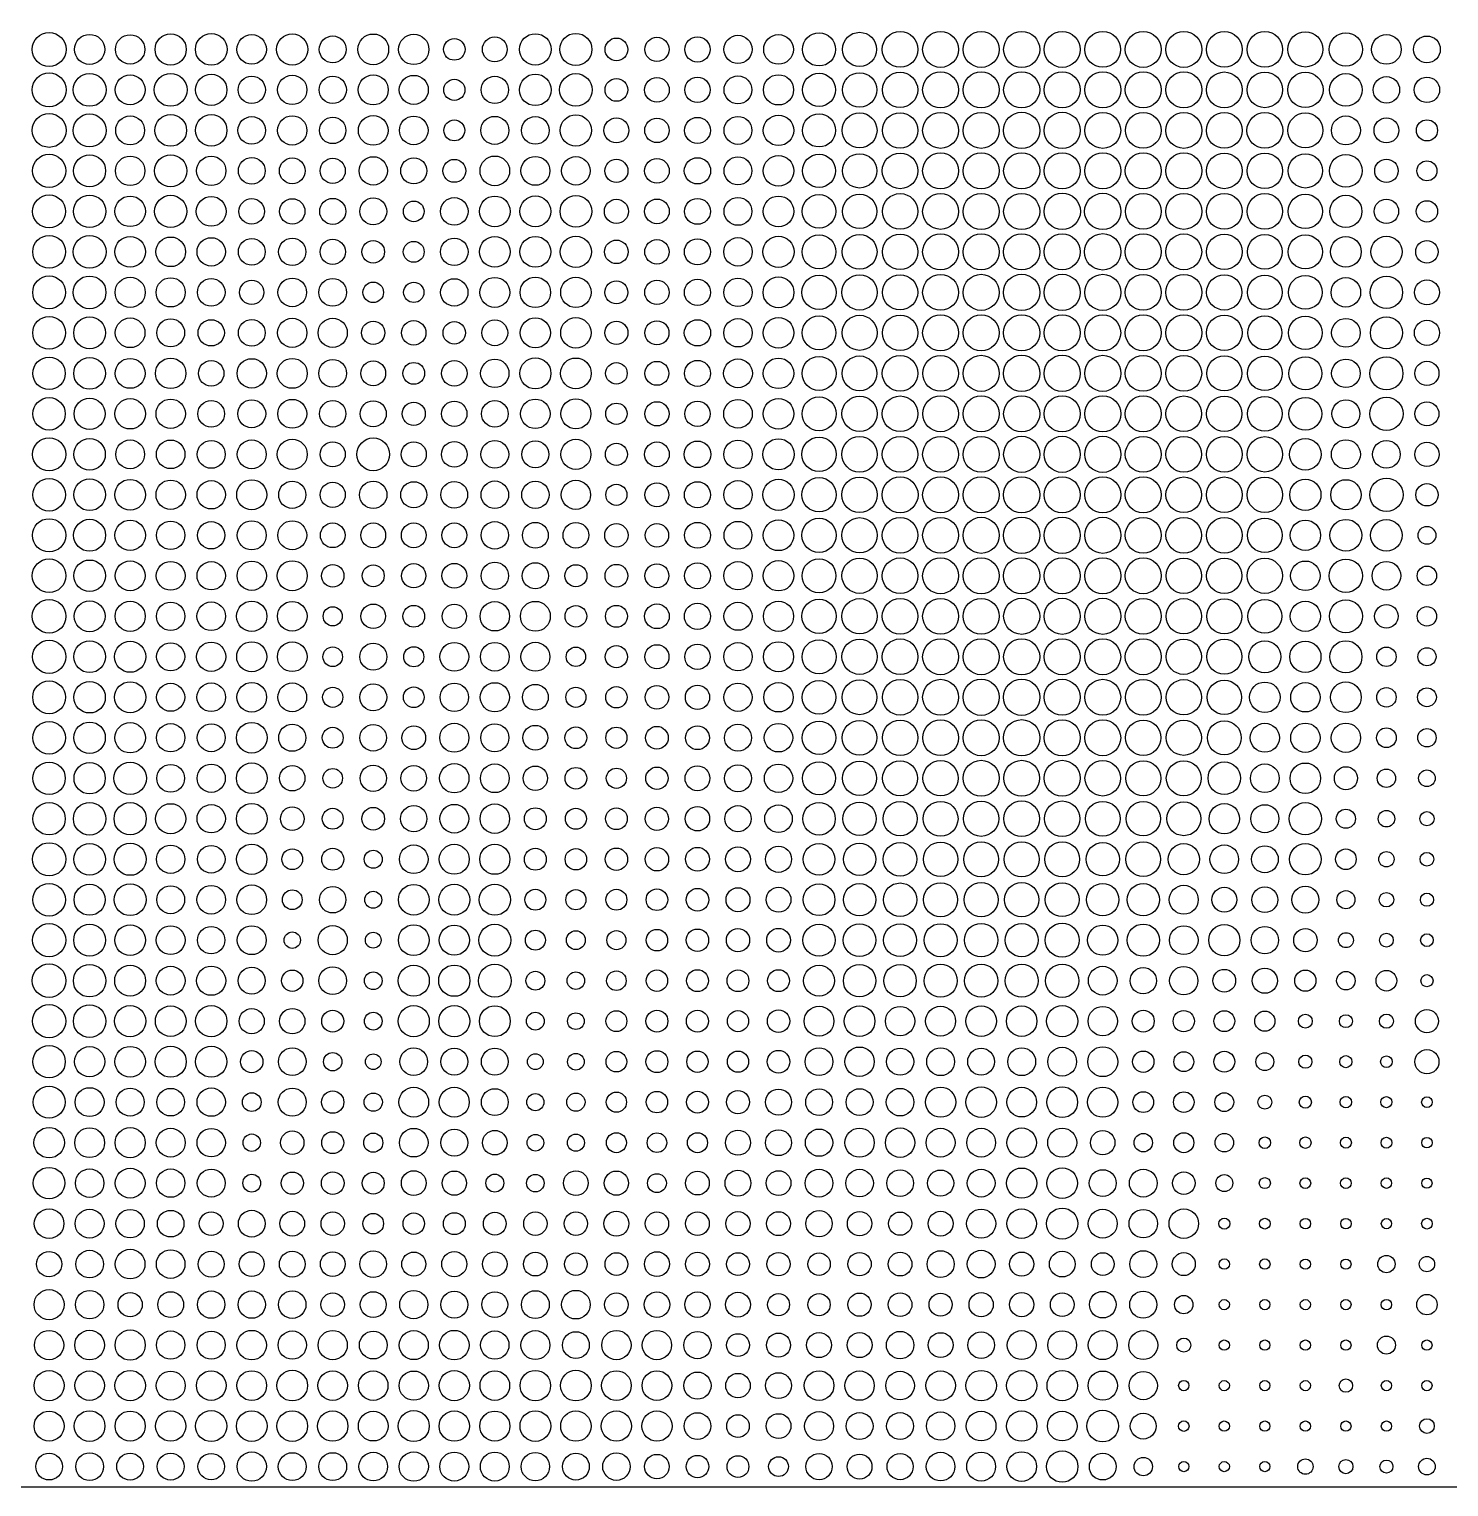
# Model space of a CAD drawing. Header units: millimetres. Extents: x 0 to 15650, y 0 to 8040.
# Drawn here: x 5883 to 7827, y 0 to 1996 of the extents above; entities that cross this region are included whole.
import ezdxf

# ---------------------------------------------------------------- set-up
doc = ezdxf.new("R2010")
doc.units = ezdxf.units.MM
doc.layers.add('Default', color=7, linetype='Continuous', true_color=0x000000)

msp = doc.modelspace()

# ---------------------------------------------------------------- linework, layer by layer
at = {"layer": 'Default', "color": 0}
msp.add_line((0, 0), (15650, 0), dxfattribs=at)
msp.add_lwpolyline([(0, 8040), (0, 0), (15650, 0), (15650, 8040)], close=True, dxfattribs=at)
for centre, radius in [((5910.4, 1968.4), 23.2), ((5965.9, 1968.4), 20.6), ((6021.4, 1968.4), 20.1), ((6076.9, 1968.4), 21.4), ((6132.4, 1968.4), 21.7), ((6187.9, 1968.4), 20.2), ((6243.4, 1968.4), 21.4), ((6298.8, 1968.4), 18.4), ((6354.3, 1968.4), 21.1), ((6409.8, 1968.4), 20.8), ((6465.3, 1968.4), 14.8), ((6520.8, 1968.4), 17), ((6576.3, 1968.4), 21.5), ((6631.8, 1968.4), 22), ((6687.3, 1968.4), 15.5), ((6742.8, 1968.4), 16.6), ((6798.3, 1968.4), 17.3), ((6853.8, 1968.4), 19.3), ((6909.3, 1968.4), 20.3), ((6964.8, 1968.4), 22.7), ((7020.3, 1968.4), 23.4), ((7075.8, 1968.4), 24.4), ((7131.3, 1968.4), 24.6), ((7186.8, 1968.4), 24.6), ((7242.3, 1968.4), 24.7), ((7297.8, 1968.4), 24.6), ((7353.3, 1968.4), 24.5), ((7408.8, 1968.4), 24.6), ((7464.3, 1968.4), 24.6), ((7519.8, 1968.4), 24.4), ((7575.3, 1968.4), 24.4), ((7630.8, 1968.4), 24.1), ((7686.3, 1968.4), 22.8), ((7741.8, 1968.4), 20.3), ((7797.3, 1968.4), 18.3), ((7020.3, 1913), 23.5), ((7075.8, 1913), 24.1), ((7131.3, 1913), 24.6), ((7186.8, 1913), 24.6), ((7242.3, 1913), 24.7), ((7297.8, 1913), 24.6), ((7353.3, 1913), 24.7), ((7408.8, 1913), 24.6), ((7464.3, 1913), 24.6), ((7519.8, 1913), 24.5), ((7575.3, 1913), 24.4), ((7630.8, 1913), 24.2), ((5910.4, 1913), 23.2), ((5965.9, 1913), 22.5), ((6021.4, 1913), 20.5), ((6076.9, 1913), 22.5), ((6132.4, 1913), 21.5), ((6187.9, 1913), 18.7), ((6243.4, 1913), 20.1), ((6298.8, 1913), 18.7), ((6354.3, 1913), 20.6), ((6409.8, 1913), 19.9), ((6465.3, 1913), 14.5), ((6520.8, 1913), 18.6), ((6576.3, 1913), 21.6), ((6631.8, 1913), 22.3), ((6687.3, 1913), 15.6), ((6742.8, 1913), 16.9), ((6798.3, 1913), 17.4), ((6853.8, 1913), 19.1), ((6909.3, 1913), 20.7), ((6964.8, 1913), 22.7), ((7686.3, 1913), 22.3), ((7741.8, 1913), 18.1), ((7797.3, 1913), 17.4), ((5910.4, 1857.5), 23.2), ((5965.9, 1857.5), 22.5), ((6021.4, 1857.5), 19.8), ((6076.9, 1857.5), 21.8), ((6132.4, 1857.5), 21.6), ((6187.9, 1857.5), 18.9), ((6243.4, 1857.5), 20.1), ((6354.3, 1857.5), 20.4), ((6409.8, 1857.5), 19.6), ((6520.8, 1857.5), 19.2), ((6576.3, 1857.5), 18.9), ((6631.8, 1857.5), 21.4), ((6853.8, 1857.5), 19.1), ((6909.3, 1857.5), 20.8), ((6964.8, 1857.5), 22.7), ((7020.3, 1857.5), 23.9), ((7075.8, 1857.5), 24.2), ((7131.3, 1857.5), 24.6), ((7186.8, 1857.5), 24.6), ((7242.3, 1857.5), 24.8), ((7297.8, 1857.5), 24.8), ((7353.3, 1857.5), 24.6), ((7408.8, 1857.5), 24.4), ((7464.3, 1857.5), 24.6), ((7519.8, 1857.5), 24.5), ((7575.3, 1857.5), 24.5), ((7630.8, 1857.5), 23.9), ((7686.3, 1857.5), 19.8), ((6298.8, 1857.5), 18.1), ((6465.3, 1857.5), 14.3), ((6687.3, 1857.5), 17), ((6742.8, 1857.5), 16.7), ((6798.3, 1857.5), 17.8), ((7741.8, 1857.5), 17), ((7797.3, 1857.5), 14.5), ((5910.4, 1802.1), 22.7), ((5965.9, 1802.1), 21.9), ((6021.4, 1802.1), 20.2), ((6076.9, 1802.1), 22), ((6132.4, 1802.1), 20.1), ((6187.9, 1802.1), 18.3), ((6243.4, 1802.1), 17.7), ((6298.8, 1802.1), 17.2), ((6354.3, 1802.1), 19.4), ((6409.8, 1802.1), 17.9), ((6465.3, 1802.1), 15.7), ((6520.8, 1802.1), 20.3), ((6576.3, 1802.1), 19.8), ((6631.8, 1802.1), 19.5), ((6687.3, 1802.1), 15.8), ((6742.8, 1802.1), 16.9), ((6798.3, 1802.1), 18), ((6853.8, 1802.1), 19.1), ((6909.3, 1802.1), 21), ((6964.8, 1802.1), 22.7), ((7020.3, 1802.1), 23.5), ((7075.8, 1802.1), 24.4), ((7131.3, 1802.1), 24.6), ((7186.8, 1802.1), 24.7), ((7242.3, 1802.1), 24.7), ((7297.8, 1802.1), 24.8), ((7353.3, 1802.1), 24.7), ((7408.8, 1802.1), 24.6), ((7464.3, 1802.1), 24.6), ((7519.8, 1802.1), 24.4), ((7575.3, 1802.1), 24.3), ((7630.8, 1802.1), 23.5), ((7686.3, 1802.1), 22.4), ((7741.8, 1802.1), 16), ((7797.3, 1802.1), 13.7), ((5910.4, 1746.6), 22.6), ((5965.9, 1746.6), 22.2), ((6021.4, 1746.6), 20.9), ((6076.9, 1746.6), 22), ((6132.4, 1746.6), 20.4), ((6187.9, 1746.6), 17.5), ((6243.4, 1746.6), 17.4), ((6298.8, 1746.6), 17.8), ((6354.3, 1746.6), 18.4), ((6409.8, 1746.6), 14.2), ((6465.3, 1746.6), 18.8), ((6520.8, 1746.6), 21), ((6576.3, 1746.6), 21.1), ((6631.8, 1746.6), 21.7), ((6687.3, 1746.6), 16.5), ((6742.8, 1746.6), 16.9), ((6798.3, 1746.6), 17.7), ((6853.8, 1746.6), 19.1), ((6909.3, 1746.6), 21), ((6964.8, 1746.6), 23), ((7020.3, 1746.6), 23.5), ((7075.8, 1746.6), 24.3), ((7131.3, 1746.6), 24.6), ((7186.8, 1746.6), 24.7), ((7242.3, 1746.6), 24.7), ((7297.8, 1746.6), 24.9), ((7353.3, 1746.6), 24.8), ((7408.8, 1746.6), 24.5), ((7464.3, 1746.6), 24.6), ((7519.8, 1746.6), 24.5), ((7575.3, 1746.6), 24.4), ((7630.8, 1746.6), 23.6), ((7686.3, 1746.6), 22), ((7741.8, 1746.6), 16.7), ((7797.3, 1746.6), 14.6), ((5910.4, 1691.2), 22.5), ((5965.9, 1691.2), 22.5), ((6021.4, 1691.2), 21), ((6076.9, 1691.2), 20.3), ((6132.4, 1691.2), 19.4), ((6187.9, 1691.2), 18.3), ((6243.4, 1691.2), 18.7), ((6298.8, 1691.2), 17.3), ((6354.3, 1691.2), 15.5), ((6409.8, 1691.2), 14.3), ((6465.3, 1691.2), 18.8), ((6520.8, 1691.2), 21), ((6576.3, 1691.2), 21.1), ((6631.8, 1691.2), 21.3), ((6687.3, 1691.2), 16.1), ((6742.8, 1691.2), 16.7), ((6798.3, 1691.2), 17.9), ((6853.8, 1691.2), 19.5), ((6909.3, 1691.2), 21.3), ((6964.8, 1691.2), 23.2), ((7020.3, 1691.2), 23.9), ((7075.8, 1691.2), 24.3), ((7131.3, 1691.2), 24.6), ((7186.8, 1691.2), 24.7), ((7242.3, 1691.2), 24.8), ((7297.8, 1691.2), 24.7), ((7353.3, 1691.2), 24.9), ((7408.8, 1691.2), 24.7), ((7464.3, 1691.2), 24.5), ((7519.8, 1691.2), 24.4), ((7575.3, 1691.2), 23.9), ((7630.8, 1691.2), 23.4), ((7686.3, 1691.2), 21), ((7741.8, 1691.2), 21.4), ((7797.3, 1691.2), 15.4), ((5910.4, 1635.7), 22.5), ((5965.9, 1635.7), 22.4), ((6909.3, 1635.7), 21.1), ((6964.8, 1635.7), 23.5), ((7020.3, 1635.7), 24.2), ((7075.8, 1635.7), 24.1), ((7131.3, 1635.7), 24.6), ((7186.8, 1635.7), 24.7), ((7242.3, 1635.7), 24.8), ((7297.8, 1635.7), 24.8), ((7353.3, 1635.7), 24.7), ((7408.8, 1635.7), 24.6), ((7464.3, 1635.7), 24.6), ((7519.8, 1635.7), 24.2), ((7575.3, 1635.7), 23.6), ((7630.8, 1635.7), 23.2), ((7741.8, 1635.7), 22.2), ((6021.4, 1635.7), 20.7), ((6076.9, 1635.7), 20), ((6132.4, 1635.7), 18.9), ((6187.9, 1635.7), 16.6), ((6243.4, 1635.7), 19.6), ((6298.8, 1635.7), 19), ((6354.3, 1635.7), 14.1), ((6409.8, 1635.7), 13.9), ((6465.3, 1635.7), 18.7), ((6520.8, 1635.7), 20.5), ((6576.3, 1635.7), 20.9), ((6631.8, 1635.7), 20.8), ((6687.3, 1635.7), 15.7), ((6742.8, 1635.7), 16.7), ((6798.3, 1635.7), 17.9), ((6853.8, 1635.7), 19.4), ((7686.3, 1635.7), 20.2), ((7797.3, 1635.7), 17.1), ((5910.4, 1580.3), 22.5), ((5965.9, 1580.3), 21.8), ((6021.4, 1580.3), 20.3), ((6076.9, 1580.3), 19.1), ((6132.4, 1580.3), 18), ((6187.9, 1580.3), 18.3), ((6243.4, 1580.3), 20), ((6298.8, 1580.3), 20), ((6409.8, 1580.3), 16.7), ((6520.8, 1580.3), 17.6), ((6576.3, 1580.3), 20.6), ((6631.8, 1580.3), 20.8), ((6798.3, 1580.3), 18), ((6853.8, 1580.3), 19.4), ((6909.3, 1580.3), 21), ((6964.8, 1580.3), 23.1), ((7020.3, 1580.3), 24), ((7075.8, 1580.3), 24.3), ((7131.3, 1580.3), 24.6), ((7186.8, 1580.3), 24.7), ((7242.3, 1580.3), 24.8), ((7297.8, 1580.3), 24.8), ((7353.3, 1580.3), 24.6), ((7408.8, 1580.3), 24.6), ((7464.3, 1580.3), 24.6), ((7519.8, 1580.3), 24.3), ((7575.3, 1580.3), 23.2), ((7630.8, 1580.3), 23), ((7686.3, 1580.3), 19.6), ((7741.8, 1580.3), 22), ((7797.3, 1580.3), 17.2), ((6354.3, 1580.3), 15.9), ((6465.3, 1580.3), 15.4), ((6687.3, 1580.3), 15.8), ((6742.8, 1580.3), 16.5), ((5910.4, 1524.8), 22.2), ((5965.9, 1524.8), 21.8), ((6021.4, 1524.8), 20.5), ((6076.9, 1524.8), 20.9), ((6132.4, 1524.8), 17.5), ((6187.9, 1524.8), 20.1), ((6243.4, 1524.8), 20.5), ((6298.8, 1524.8), 18.9), ((6354.3, 1524.8), 17), ((6409.8, 1524.8), 14.9), ((6465.3, 1524.8), 17.4), ((6520.8, 1524.8), 19.4), ((6576.3, 1524.8), 21.3), ((6631.8, 1524.8), 21), ((6687.3, 1524.8), 14.8), ((6742.8, 1524.8), 16.4), ((6798.3, 1524.8), 17.8), ((6853.8, 1524.8), 19.7), ((6909.3, 1524.8), 20.9), ((6964.8, 1524.8), 23.3), ((7020.3, 1524.8), 23.8), ((7075.8, 1524.8), 24.4), ((7131.3, 1524.8), 24.5), ((7186.8, 1524.8), 24.7), ((7242.3, 1524.8), 24.8), ((7297.8, 1524.8), 24.8), ((7353.3, 1524.8), 24.7), ((7408.8, 1524.8), 24.6), ((7464.3, 1524.8), 24.5), ((7519.8, 1524.8), 24), ((7575.3, 1524.8), 23.7), ((7630.8, 1524.8), 22.7), ((7686.3, 1524.8), 19.5), ((7741.8, 1524.8), 22.7), ((7797.3, 1524.8), 16.5), ((5910.4, 1469.4), 22.2), ((5965.9, 1469.4), 21.3), ((6021.4, 1469.4), 20.8), ((6076.9, 1469.4), 20.1), ((6132.4, 1469.4), 18.3), ((6187.9, 1469.4), 19.1), ((6243.4, 1469.4), 19.8), ((6298.8, 1469.4), 18.1), ((6354.3, 1469.4), 17.9), ((6409.8, 1469.4), 15.8), ((6465.3, 1469.4), 17.3), ((6520.8, 1469.4), 18.3), ((6576.3, 1469.4), 20.2), ((6631.8, 1469.4), 20.6), ((6687.3, 1469.4), 14.6), ((6742.8, 1469.4), 16.6), ((6798.3, 1469.4), 17.3), ((6853.8, 1469.4), 19.6), ((6909.3, 1469.4), 21), ((6964.8, 1469.4), 23.3), ((7020.3, 1469.4), 24.1), ((7075.8, 1469.4), 24.4), ((7131.3, 1469.4), 24.5), ((7186.8, 1469.4), 24.6), ((7242.3, 1469.4), 24.7), ((7297.8, 1469.4), 24.8), ((7353.3, 1469.4), 24.7), ((7408.8, 1469.4), 24.6), ((7464.3, 1469.4), 24.4), ((7519.8, 1469.4), 24.2), ((7575.3, 1469.4), 23.7), ((7630.8, 1469.4), 22.5), ((7686.3, 1469.4), 19.1), ((7741.8, 1469.4), 22.8), ((7797.3, 1469.4), 16.4), ((6964.8, 1413.9), 23.6), ((7020.3, 1413.9), 24.3), ((7075.8, 1413.9), 24.4), ((7131.3, 1413.9), 24.6), ((7186.8, 1413.9), 24.6), ((7242.3, 1413.9), 24.7), ((7297.8, 1413.9), 24.7), ((7353.3, 1413.9), 24.7), ((7408.8, 1413.9), 24.6), ((7464.3, 1413.9), 24.4), ((7519.8, 1413.9), 24.5), ((7575.3, 1413.9), 24.2), ((5910.4, 1413.9), 22.7), ((5965.9, 1413.9), 21.5), ((6021.4, 1413.9), 19.7), ((6076.9, 1413.9), 19.6), ((6132.4, 1413.9), 19.1), ((6187.9, 1413.9), 19.8), ((6243.4, 1413.9), 20.6), ((6298.8, 1413.9), 17.2), ((6354.3, 1413.9), 22.4), ((6409.8, 1413.9), 17.2), ((6465.3, 1413.9), 17.6), ((6520.8, 1413.9), 19), ((6576.3, 1413.9), 18.4), ((6631.8, 1413.9), 20.6), ((6687.3, 1413.9), 15.1), ((6742.8, 1413.9), 16.9), ((6798.3, 1413.9), 18.2), ((6853.8, 1413.9), 19.4), ((6909.3, 1413.9), 21.4), ((7630.8, 1413.9), 21.6), ((7686.3, 1413.9), 19.9), ((7741.8, 1413.9), 18.9), ((7797.3, 1413.9), 16.6), ((5910.4, 1358.5), 22.3), ((5965.9, 1358.5), 21.7), ((6021.4, 1358.5), 21), ((6076.9, 1358.5), 20.1), ((6132.4, 1358.5), 19.4), ((6187.9, 1358.5), 20.6), ((6520.8, 1358.5), 18.9), ((6631.8, 1358.5), 20), ((6853.8, 1358.5), 19.4), ((6909.3, 1358.5), 21.3), ((6964.8, 1358.5), 23.5), ((7020.3, 1358.5), 24.3), ((7075.8, 1358.5), 24.6), ((7131.3, 1358.5), 24.6), ((7186.8, 1358.5), 24.6), ((7242.3, 1358.5), 24.8), ((7297.8, 1358.5), 24.8), ((7353.3, 1358.5), 24.7), ((7408.8, 1358.5), 24.6), ((7464.3, 1358.5), 24.4), ((7519.8, 1358.5), 24.4), ((7575.3, 1358.5), 24.2), ((7630.8, 1358.5), 21.4), ((7686.3, 1358.5), 20.7), ((7741.8, 1358.5), 22.8), ((6243.4, 1358.5), 18.6), ((6298.8, 1358.5), 17.2), ((6354.3, 1358.5), 18.8), ((6409.8, 1358.5), 17.9), ((6465.3, 1358.5), 18.3), ((6576.3, 1358.5), 18.7), ((6687.3, 1358.5), 14.5), ((6742.8, 1358.5), 16.4), ((6798.3, 1358.5), 17.9), ((7797.3, 1358.5), 15.3), ((5910.4, 1303), 22.8), ((5965.9, 1303), 21.9), ((6021.4, 1303), 20.8), ((6076.9, 1303), 19.4), ((6132.4, 1303), 18.7), ((6187.9, 1303), 19.9), ((6243.4, 1303), 19.8), ((6298.8, 1303), 16.9), ((6354.3, 1303), 17), ((6409.8, 1303), 17), ((6465.3, 1303), 17), ((6520.8, 1303), 18.8), ((6576.3, 1303), 17.7), ((6631.8, 1303), 17.6), ((6687.3, 1303), 16), ((6742.8, 1303), 16), ((6798.3, 1303), 17.7), ((6853.8, 1303), 19.1), ((6909.3, 1303), 21), ((6964.8, 1303), 23.4), ((7020.3, 1303), 24.2), ((7075.8, 1303), 24.4), ((7131.3, 1303), 24.6), ((7186.8, 1303), 24.7), ((7242.3, 1303), 24.8), ((7297.8, 1303), 24.8), ((7353.3, 1303), 24.7), ((7408.8, 1303), 24.6), ((7464.3, 1303), 24.4), ((7519.8, 1303), 24.4), ((7575.3, 1303), 23.7), ((7630.8, 1303), 20.8), ((7686.3, 1303), 21.8), ((7741.8, 1303), 21.6), ((7797.3, 1303), 12.2), ((5910.4, 1247.6), 23), ((5965.9, 1247.6), 21.6), ((6021.4, 1247.6), 20.4), ((6076.9, 1247.6), 19.7), ((6132.4, 1247.6), 19.4), ((6187.9, 1247.6), 20.1), ((6243.4, 1247.6), 20.6), ((6298.8, 1247.6), 15.4), ((6354.3, 1247.6), 15), ((6409.8, 1247.6), 16.6), ((6465.3, 1247.6), 17), ((6520.8, 1247.6), 18.7), ((6576.3, 1247.6), 17.9), ((6631.8, 1247.6), 15.1), ((6687.3, 1247.6), 15.6), ((6742.8, 1247.6), 16.4), ((6798.3, 1247.6), 17.7), ((6853.8, 1247.6), 19.4), ((6909.3, 1247.6), 20.8), ((6964.8, 1247.6), 23.2), ((7020.3, 1247.6), 24.1), ((7075.8, 1247.6), 24.4), ((7131.3, 1247.6), 24.6), ((7186.8, 1247.6), 24.7), ((7242.3, 1247.6), 24.8), ((7297.8, 1247.6), 24.7), ((7353.3, 1247.6), 24.7), ((7408.8, 1247.6), 24.6), ((7464.3, 1247.6), 24.2), ((7519.8, 1247.6), 24.2), ((7575.3, 1247.6), 24.1), ((7630.8, 1247.6), 20.2), ((7686.3, 1247.6), 22.9), ((7741.8, 1247.6), 19.6), ((7797.3, 1247.6), 13.3), ((5910.4, 1192.1), 23.1), ((5965.9, 1192.1), 21.1), ((6021.4, 1192.1), 20.6), ((6076.9, 1192.1), 19.4), ((6132.4, 1192.1), 19.6), ((6187.9, 1192.1), 20.8), ((6243.4, 1192.1), 20.3), ((6298.8, 1192.1), 13.1), ((6354.3, 1192.1), 16.8), ((6409.8, 1192.1), 14.9), ((6465.3, 1192.1), 16.7), ((6520.8, 1192.1), 20.1), ((6576.3, 1192.1), 20.5), ((6631.8, 1192.1), 14.8), ((6687.3, 1192.1), 15), ((6742.8, 1192.1), 16.9), ((6798.3, 1192.1), 17.9), ((6853.8, 1192.1), 19.2), ((6909.3, 1192.1), 20.7), ((6964.8, 1192.1), 23.4), ((7020.3, 1192.1), 24.2), ((7075.8, 1192.1), 24.4), ((7131.3, 1192.1), 24.6), ((7186.8, 1192.1), 24.6), ((7242.3, 1192.1), 24.7), ((7297.8, 1192.1), 24.7), ((7353.3, 1192.1), 24.7), ((7408.8, 1192.1), 24.6), ((7464.3, 1192.1), 24.2), ((7519.8, 1192.1), 24), ((7575.3, 1192.1), 23.2), ((7630.8, 1192.1), 20.7), ((7686.3, 1192.1), 22.6), ((7741.8, 1192.1), 16.1), ((7797.3, 1192.1), 13.3), ((5910.4, 1136.7), 22.7), ((5965.9, 1136.7), 21.7), ((6021.4, 1136.7), 21.3), ((6964.8, 1136.7), 23.3), ((7020.3, 1136.7), 24.1), ((7075.8, 1136.7), 24.4), ((7131.3, 1136.7), 24.6), ((7186.8, 1136.7), 24.6), ((7242.3, 1136.7), 24.7), ((7297.8, 1136.7), 24.6), ((7353.3, 1136.7), 24.6), ((7408.8, 1136.7), 24.6), ((7464.3, 1136.7), 24.1), ((7519.8, 1136.7), 24), ((7575.3, 1136.7), 21.9), ((7630.8, 1136.7), 21.4), ((7686.3, 1136.7), 22), ((6076.9, 1136.7), 19.2), ((6132.4, 1136.7), 20), ((6187.9, 1136.7), 20.6), ((6243.4, 1136.7), 20.3), ((6298.8, 1136.7), 13.4), ((6354.3, 1136.7), 18.5), ((6409.8, 1136.7), 13.8), ((6465.3, 1136.7), 19.7), ((6520.8, 1136.7), 19.6), ((6576.3, 1136.7), 19.8), ((6631.8, 1136.7), 13.3), ((6687.3, 1136.7), 15.2), ((6742.8, 1136.7), 16.5), ((6798.3, 1136.7), 17.3), ((6853.8, 1136.7), 19.4), ((6909.3, 1136.7), 20.6), ((7741.8, 1136.7), 13.3), ((7797.3, 1136.7), 12.4), ((5910.4, 1081.2), 22.5), ((5965.9, 1081.2), 21.5), ((6021.4, 1081.2), 21.3), ((6076.9, 1081.2), 19.2), ((6132.4, 1081.2), 19.6), ((6187.9, 1081.2), 20.3), ((6243.4, 1081.2), 19.7), ((6354.3, 1081.2), 18.4), ((6465.3, 1081.2), 19.4), ((6520.8, 1081.2), 20), ((6576.3, 1081.2), 17.7), ((6853.8, 1081.2), 19.3), ((6909.3, 1081.2), 20.1), ((6964.8, 1081.2), 23), ((7020.3, 1081.2), 23.8), ((7075.8, 1081.2), 24.3), ((7131.3, 1081.2), 24.6), ((7186.8, 1081.2), 24.8), ((7242.3, 1081.2), 24.8), ((7297.8, 1081.2), 24.7), ((7353.3, 1081.2), 24.6), ((7408.8, 1081.2), 24.5), ((7464.3, 1081.2), 24.2), ((7519.8, 1081.2), 23.6), ((7575.3, 1081.2), 20.9), ((7630.8, 1081.2), 20.1), ((7686.3, 1081.2), 21), ((6298.8, 1081.2), 13.8), ((6409.8, 1081.2), 14.2), ((6631.8, 1081.2), 13.8), ((6687.3, 1081.2), 14.6), ((6742.8, 1081.2), 16.2), ((6798.3, 1081.2), 16.6), ((7741.8, 1081.2), 13.3), ((7797.3, 1081.2), 12.9), ((5910.4, 1025.8), 22.3), ((5965.9, 1025.8), 21.5), ((6021.4, 1025.8), 20.8), ((6076.9, 1025.8), 19.4), ((6132.4, 1025.8), 19.1), ((6187.9, 1025.8), 21), ((6243.4, 1025.8), 18.6), ((6298.8, 1025.8), 14.3), ((6354.3, 1025.8), 18.2), ((6409.8, 1025.8), 16.2), ((6465.3, 1025.8), 19.9), ((6520.8, 1025.8), 19.2), ((6576.3, 1025.8), 17), ((6631.8, 1025.8), 14.9), ((6687.3, 1025.8), 14.5), ((6742.8, 1025.8), 15.5), ((6798.3, 1025.8), 16.3), ((6853.8, 1025.8), 18.5), ((6909.3, 1025.8), 19.5), ((6964.8, 1025.8), 22.9), ((7020.3, 1025.8), 23.7), ((7075.8, 1025.8), 24.3), ((7131.3, 1025.8), 24.5), ((7186.8, 1025.8), 24.6), ((7242.3, 1025.8), 24.8), ((7297.8, 1025.8), 24.7), ((7353.3, 1025.8), 24.6), ((7408.8, 1025.8), 24.2), ((7464.3, 1025.8), 24.1), ((7519.8, 1025.8), 23.2), ((7575.3, 1025.8), 19.9), ((7630.8, 1025.8), 20.1), ((7686.3, 1025.8), 20), ((7741.8, 1025.8), 13.5), ((7797.3, 1025.8), 12.6), ((5910.4, 970.3), 22.2), ((5965.9, 970.3), 21.4), ((6021.4, 970.3), 22.2), ((6076.9, 970.3), 19), ((6132.4, 970.3), 19.3), ((6187.9, 970.3), 21), ((6243.4, 970.3), 17.4), ((6298.8, 970.3), 13.4), ((6354.3, 970.3), 18), ((6409.8, 970.3), 17.5), ((6465.3, 970.3), 20.1), ((6520.8, 970.3), 19.7), ((6576.3, 970.3), 16.7), ((6631.8, 970.3), 14.8), ((6687.3, 970.3), 13.8), ((6742.8, 970.3), 15.3), ((6798.3, 970.3), 17), ((6853.8, 970.3), 18.5), ((6909.3, 970.3), 19.4), ((6964.8, 970.3), 22.5), ((7020.3, 970.3), 23.4), ((7075.8, 970.3), 23.9), ((7131.3, 970.3), 24.2), ((7186.8, 970.3), 24.6), ((7242.3, 970.3), 24.6), ((7297.8, 970.3), 24.6), ((7353.3, 970.3), 24.3), ((7408.8, 970.3), 23.9), ((7464.3, 970.3), 23.9), ((7519.8, 970.3), 22.3), ((7575.3, 970.3), 19.6), ((7630.8, 970.3), 20.9), ((7686.3, 970.3), 15.8), ((7741.8, 970.3), 12.6), ((7797.3, 970.3), 11.4), ((7075.8, 914.9), 23.4), ((7131.3, 914.9), 23.8), ((7186.8, 914.9), 24.1), ((7242.3, 914.9), 24.4), ((7297.8, 914.9), 24.3), ((7353.3, 914.9), 23.8), ((7408.8, 914.9), 23.5), ((5910.4, 914.9), 22.2), ((5965.9, 914.9), 22.3), ((6021.4, 914.9), 22.1), ((6076.9, 914.9), 20.6), ((6132.4, 914.9), 19.4), ((6187.9, 914.9), 21), ((6243.4, 914.9), 16.2), ((6298.8, 914.9), 14.3), ((6354.3, 914.9), 15.5), ((6409.8, 914.9), 18), ((6465.3, 914.9), 19.7), ((6520.8, 914.9), 20.2), ((6576.3, 914.9), 15), ((6631.8, 914.9), 14.4), ((6687.3, 914.9), 14.9), ((6742.8, 914.9), 15.9), ((6798.3, 914.9), 16.7), ((6853.8, 914.9), 17.9), ((6909.3, 914.9), 18.9), ((6964.8, 914.9), 22.3), ((7020.3, 914.9), 22.8), ((7464.3, 914.9), 23.2), ((7519.8, 914.9), 20.8), ((7575.3, 914.9), 19.2), ((7630.8, 914.9), 22.1), ((7686.3, 914.9), 13.1), ((7741.8, 914.9), 11.3), ((7797.3, 914.9), 9.75), ((5910.4, 859.4), 22.7), ((5965.9, 859.4), 21.6), ((6021.4, 859.4), 22), ((6076.9, 859.4), 19.4), ((6132.4, 859.4), 18.9), ((6187.9, 859.4), 20.8), ((6409.8, 859.4), 19.6), ((6465.3, 859.4), 20.5), ((6520.8, 859.4), 20.6), ((6964.8, 859.4), 21.6), ((7020.3, 859.4), 22.1), ((7075.8, 859.4), 23), ((7131.3, 859.4), 23.6), ((7186.8, 859.4), 23.9), ((7242.3, 859.4), 23.9), ((7297.8, 859.4), 23.9), ((7353.3, 859.4), 22.8), ((7408.8, 859.4), 23.7), ((7464.3, 859.4), 21.4), ((7519.8, 859.4), 19.6), ((7630.8, 859.4), 21.5), ((6243.4, 859.4), 14.2), ((6298.8, 859.4), 15), ((6354.3, 859.4), 12.4), ((6576.3, 859.4), 15), ((6631.8, 859.4), 14.7), ((6687.3, 859.4), 15.3), ((6742.8, 859.4), 16), ((6798.3, 859.4), 16.3), ((6853.8, 859.4), 17), ((6909.3, 859.4), 17.9), ((7575.3, 859.4), 18.4), ((7686.3, 859.4), 14.1), ((7741.8, 859.4), 10.5), ((7797.3, 859.4), 9.47), ((5910.4, 804), 22.3), ((5965.9, 804), 21.3), ((6021.4, 804), 21.8), ((6076.9, 804), 19.1), ((6132.4, 804), 19.6), ((6187.9, 804), 20.3), ((6298.8, 804), 18.1), ((6409.8, 804), 21), ((6465.3, 804), 21.2), ((6520.8, 804), 21.3), ((6742.8, 804), 14.8), ((6798.3, 804), 15.5), ((6853.8, 804), 16.4), ((6909.3, 804), 17), ((6964.8, 804), 21.8), ((7020.3, 804), 22.1), ((7075.8, 804), 22.9), ((7131.3, 804), 23.3), ((7186.8, 804), 23.4), ((7242.3, 804), 23.4), ((7297.8, 804), 23.2), ((7353.3, 804), 22.2), ((7408.8, 804), 22.1), ((7464.3, 804), 19.8), ((7519.8, 804), 17), ((7575.3, 804), 17.6), ((7630.8, 804), 18.5), ((6243.4, 804), 13.5), ((6354.3, 804), 11.6), ((6576.3, 804), 14.3), ((6631.8, 804), 13.8), ((6687.3, 804), 14.3), ((7686.3, 804), 12.4), ((7741.8, 804), 9.96), ((7797.3, 804), 9.05), ((5910.4, 748.6), 22.7), ((5965.9, 748.6), 21.8), ((6021.4, 748.6), 21), ((6076.9, 748.6), 19.7), ((6132.4, 748.6), 18.8), ((6187.9, 748.6), 19.8), ((6243.4, 748.6), 11.2), ((6298.8, 748.6), 20), ((6354.3, 748.6), 10.8), ((6409.8, 748.6), 21.1), ((6465.3, 748.6), 20.6), ((6520.8, 748.6), 21.7), ((6576.3, 748.6), 13.7), ((6631.8, 748.6), 12.9), ((6687.3, 748.6), 13.1), ((6742.8, 748.6), 14.7), ((6798.3, 748.6), 15.3), ((6853.8, 748.6), 15.9), ((6909.3, 748.6), 16.2), ((6964.8, 748.6), 22), ((7020.3, 748.6), 22.4), ((7075.8, 748.6), 22.5), ((7131.3, 748.6), 22.6), ((7186.8, 748.6), 23), ((7242.3, 748.6), 22.7), ((7297.8, 748.6), 23.2), ((7353.3, 748.6), 20.7), ((7408.8, 748.6), 22.1), ((7464.3, 748.6), 19.6), ((7519.8, 748.6), 21.4), ((7575.3, 748.6), 18.8), ((7630.8, 748.6), 16), ((7686.3, 748.6), 10.2), ((7741.8, 748.6), 9.4), ((7797.3, 748.6), 8.69), ((5910.4, 693.1), 23), ((5965.9, 693.1), 22.3), ((6021.4, 693.1), 21.2), ((6076.9, 693.1), 19.7), ((6132.4, 693.1), 20), ((6187.9, 693.1), 18.5), ((6243.4, 693.1), 14.6), ((6298.8, 693.1), 18.9), ((6354.3, 693.1), 12.1), ((6409.8, 693.1), 21.3), ((6465.3, 693.1), 21.4), ((6520.8, 693.1), 22.5), ((6576.3, 693.1), 12.9), ((6631.8, 693.1), 12), ((6687.3, 693.1), 13.4), ((6742.8, 693.1), 14.7), ((6798.3, 693.1), 15), ((6853.8, 693.1), 14.9), ((6909.3, 693.1), 15), ((6964.8, 693.1), 21.1), ((7020.3, 693.1), 22.2), ((7075.8, 693.1), 22.2), ((7131.3, 693.1), 22.7), ((7186.8, 693.1), 22.7), ((7242.3, 693.1), 22.7), ((7297.8, 693.1), 22.8), ((7353.3, 693.1), 19.7), ((7408.8, 693.1), 18), ((7464.3, 693.1), 19.4), ((7519.8, 693.1), 15.5), ((7575.3, 693.1), 17.2), ((7630.8, 693.1), 14.5), ((7686.3, 693.1), 12.7), ((7741.8, 693.1), 14.1), ((7797.3, 693.1), 8.34), ((5910.4, 637.7), 22.8), ((5965.9, 637.7), 22.3), ((6021.4, 637.7), 21.5), ((6132.4, 637.7), 21.5), ((6409.8, 637.7), 21.3), ((6465.3, 637.7), 21.3), ((6520.8, 637.7), 21.1), ((7297.8, 637.7), 21.3), ((6076.9, 637.7), 21), ((6187.9, 637.7), 17.2), ((6243.4, 637.7), 17.4), ((6298.8, 637.7), 15), ((6354.3, 637.7), 12.2), ((6576.3, 637.7), 12.2), ((6631.8, 637.7), 11.4), ((6687.3, 637.7), 14.3), ((6742.8, 637.7), 15), ((6798.3, 637.7), 15.1), ((6853.8, 637.7), 14.5), ((6909.3, 637.7), 15.3), ((6964.8, 637.7), 20.4), ((7020.3, 637.7), 21), ((7075.8, 637.7), 20.1), ((7131.3, 637.7), 20.5), ((7186.8, 637.7), 21), ((7242.3, 637.7), 20.9), ((7353.3, 637.7), 20.1), ((7408.8, 637.7), 15), ((7464.3, 637.7), 14.6), ((7519.8, 637.7), 14.3), ((7575.3, 637.7), 13.8), ((7630.8, 637.7), 9.54), ((7686.3, 637.7), 8.84), ((7741.8, 637.7), 9.68), ((7797.3, 637.7), 15.8), ((5910.4, 582.2), 22.2), ((5965.9, 582.2), 20.7), ((6021.4, 582.2), 21), ((6076.9, 582.2), 21.3), ((6132.4, 582.2), 21.3), ((6243.4, 582.2), 18.9), ((6409.8, 582.2), 18.9), ((6465.3, 582.2), 18.4), ((6520.8, 582.2), 18.4), ((6964.8, 582.2), 18.9), ((7020.3, 582.2), 20.1), ((7075.8, 582.2), 18.6), ((7131.3, 582.2), 19.1), ((7186.8, 582.2), 18.4), ((7242.3, 582.2), 19.1), ((7297.8, 582.2), 19.7), ((7353.3, 582.2), 20.5), ((6187.9, 582.2), 15.3), ((6298.8, 582.2), 12.6), ((6354.3, 582.2), 10.7), ((6576.3, 582.2), 10.8), ((6631.8, 582.2), 11.4), ((6687.3, 582.2), 14.1), ((6742.8, 582.2), 15), ((6798.3, 582.2), 14.6), ((6853.8, 582.2), 14.5), ((6909.3, 582.2), 15.5), ((7408.8, 582.2), 14.6), ((7464.3, 582.2), 13.6), ((7519.8, 582.2), 14.3), ((7575.3, 582.2), 12.2), ((7630.8, 582.2), 9.05), ((7686.3, 582.2), 8.34), ((7741.8, 582.2), 7.92), ((7797.3, 582.2), 16.5), ((5910.4, 526.8), 21.8), ((5965.9, 526.8), 19.8), ((6021.4, 526.8), 19.1), ((6076.9, 526.8), 18.9), ((6132.4, 526.8), 19.4), ((6187.9, 526.8), 12.8), ((6243.4, 526.8), 19.2), ((6298.8, 526.8), 15.3), ((6354.3, 526.8), 12.5), ((6409.8, 526.8), 20.4), ((6465.3, 526.8), 20.5), ((6520.8, 526.8), 18.4), ((6631.8, 526.8), 12.5), ((6687.3, 526.8), 13.8), ((6742.8, 526.8), 14.7), ((6798.3, 526.8), 15), ((6853.8, 526.8), 15.8), ((6909.3, 526.8), 17.9), ((6964.8, 526.8), 18.3), ((7020.3, 526.8), 18.4), ((7075.8, 526.8), 18.9), ((7131.3, 526.8), 20.7), ((7186.8, 526.8), 21), ((7242.3, 526.8), 20.3), ((7297.8, 526.8), 21.1), ((7353.3, 526.8), 20.7), ((7408.8, 526.8), 14.2), ((7464.3, 526.8), 14.1), ((7519.8, 526.8), 12.9), ((6576.3, 526.8), 11.7), ((7575.3, 526.8), 9.4), ((7630.8, 526.8), 8.27), ((7686.3, 526.8), 7.78), ((7741.8, 526.8), 7.56), ((7797.3, 526.8), 7.35), ((5910.4, 471.3), 20.9), ((5965.9, 471.3), 20.4), ((6021.4, 471.3), 20.6), ((6076.9, 471.3), 19.8), ((6132.4, 471.3), 19.4), ((6187.9, 471.3), 11.9), ((6243.4, 471.3), 16), ((6298.8, 471.3), 15), ((6354.3, 471.3), 13.1), ((6409.8, 471.3), 19.6), ((6465.3, 471.3), 18.4), ((6520.8, 471.3), 16.8), ((6576.3, 471.3), 11.4), ((6631.8, 471.3), 11.7), ((6687.3, 471.3), 13.7), ((6742.8, 471.3), 13.4), ((6798.3, 471.3), 13.7), ((6853.8, 471.3), 17.2), ((6909.3, 471.3), 17.7), ((6964.8, 471.3), 18.7), ((7020.3, 471.3), 20), ((7075.8, 471.3), 20.1), ((7131.3, 471.3), 19.8), ((7186.8, 471.3), 19.7), ((7242.3, 471.3), 20.1), ((7297.8, 471.3), 19.9), ((7353.3, 471.3), 16.7), ((7408.8, 471.3), 12.6), ((7464.3, 471.3), 13.7), ((7519.8, 471.3), 12.7), ((7575.3, 471.3), 7.92), ((7630.8, 471.3), 7.78), ((7686.3, 471.3), 7.49), ((7741.8, 471.3), 7.42), ((7797.3, 471.3), 7.14), ((5910.4, 415.9), 21.6), ((5965.9, 415.9), 19.5), ((6021.4, 415.9), 20.4), ((6076.9, 415.9), 19.4), ((6132.4, 415.9), 19.1), ((6187.9, 415.9), 12.2), ((6243.4, 415.9), 15.2), ((6298.8, 415.9), 15.5), ((6354.3, 415.9), 15), ((6409.8, 415.9), 17), ((6465.3, 415.9), 16.6), ((6520.8, 415.9), 12.3), ((6576.3, 415.9), 12), ((6631.8, 415.9), 16.9), ((6687.3, 415.9), 16.6), ((6742.8, 415.9), 12.9), ((6798.3, 415.9), 16.2), ((6853.8, 415.9), 17.7), ((6909.3, 415.9), 17), ((6964.8, 415.9), 19), ((7020.3, 415.9), 18.9), ((7075.8, 415.9), 18.3), ((7131.3, 415.9), 17.9), ((7186.8, 415.9), 19), ((7242.3, 415.9), 20.7), ((7297.8, 415.9), 21), ((7353.3, 415.9), 18.4), ((7408.8, 415.9), 19), ((7464.3, 415.9), 15.5), ((7519.8, 415.9), 11.6), ((7575.3, 415.9), 7.56), ((7630.8, 415.9), 7.35), ((7686.3, 415.9), 7.35), ((7741.8, 415.9), 7.14), ((7797.3, 415.9), 7), ((5910.4, 360.4), 20.3), ((5965.9, 360.4), 19.8), ((6021.4, 360.4), 19.4), ((7186.8, 360.4), 19.9), ((7242.3, 360.4), 20.2), ((7297.8, 360.4), 21.3), ((7353.3, 360.4), 19.8), ((7408.8, 360.4), 19.5), ((7464.3, 360.4), 20.2), ((6076.9, 360.4), 18.2), ((6132.4, 360.4), 16.3), ((6187.9, 360.4), 18.3), ((6243.4, 360.4), 16.9), ((6298.8, 360.4), 16), ((6354.3, 360.4), 14.1), ((6409.8, 360.4), 14.7), ((6465.3, 360.4), 15), ((6520.8, 360.4), 15.6), ((6576.3, 360.4), 16), ((6631.8, 360.4), 16), ((6687.3, 360.4), 17.1), ((6742.8, 360.4), 16), ((6798.3, 360.4), 16.2), ((6853.8, 360.4), 16.5), ((6909.3, 360.4), 16.4), ((6964.8, 360.4), 17.9), ((7020.3, 360.4), 16.7), ((7075.8, 360.4), 15.9), ((7131.3, 360.4), 17), ((7519.8, 360.4), 7.64), ((7575.3, 360.4), 7.35), ((7630.8, 360.4), 7.14), ((7686.3, 360.4), 7.14), ((7741.8, 360.4), 7), ((7797.3, 360.4), 7.35), ((5910.4, 305), 17.3), ((5965.9, 305), 18.9), ((6021.4, 305), 20.3), ((6076.9, 305), 19.6), ((6132.4, 305), 17.7), ((6187.9, 305), 17), ((6243.4, 305), 17.7), ((6298.8, 305), 16.9), ((6354.3, 305), 18.2), ((6409.8, 305), 16.5), ((6465.3, 305), 17.2), ((6520.8, 305), 16.8), ((6576.3, 305), 16.2), ((6631.8, 305), 15.4), ((6687.3, 305), 15.6), ((6742.8, 305), 17), ((6798.3, 305), 16.3), ((6853.8, 305), 15.6), ((6909.3, 305), 15.9), ((6964.8, 305), 15.4), ((7020.3, 305), 16), ((7075.8, 305), 16.2), ((7131.3, 305), 18.4), ((7186.8, 305), 19), ((7242.3, 305), 16.5), ((7297.8, 305), 17.6), ((7353.3, 305), 15.6), ((7408.8, 305), 18.4), ((7464.3, 305), 15.7), ((7519.8, 305), 7.14), ((7575.3, 305), 7.14), ((7630.8, 305), 7), ((7686.3, 305), 7), ((7741.8, 305), 11.9), ((7797.3, 305), 10.5), ((5910.4, 249.5), 20.6), ((5965.9, 249.5), 19.4), ((6021.4, 249.5), 16.6), ((6076.9, 249.5), 17.7), ((6132.4, 249.5), 18.7), ((6187.9, 249.5), 18.7), ((6243.4, 249.5), 18.8), ((6298.8, 249.5), 16.1), ((6354.3, 249.5), 17.7), ((6409.8, 249.5), 19.3), ((6465.3, 249.5), 18.4), ((6520.8, 249.5), 17.6), ((6576.3, 249.5), 19.1), ((6631.8, 249.5), 19.6), ((6687.3, 249.5), 16.1), ((6742.8, 249.5), 17.5), ((6798.3, 249.5), 17.4), ((6853.8, 249.5), 17), ((6909.3, 249.5), 15.1), ((6964.8, 249.5), 15.3), ((7020.3, 249.5), 15.9), ((7075.8, 249.5), 16.2), ((7131.3, 249.5), 15.8), ((7186.8, 249.5), 16.6), ((7242.3, 249.5), 16.5), ((7297.8, 249.5), 16.2), ((7353.3, 249.5), 18.2), ((7408.8, 249.5), 18.6), ((7464.3, 249.5), 12.6), ((7797.3, 249.5), 14), ((7519.8, 249.5), 7), ((7575.3, 249.5), 7), ((7630.8, 249.5), 7), ((7686.3, 249.5), 7), ((7741.8, 249.5), 7.14), ((5910.4, 194.1), 20.1), ((5965.9, 194.1), 20.3), ((6021.4, 194.1), 20.7), ((6076.9, 194.1), 19.4), ((6132.4, 194.1), 19.2), ((6187.9, 194.1), 20.2), ((6243.4, 194.1), 19.4), ((6298.8, 194.1), 20), ((6354.3, 194.1), 19), ((6409.8, 194.1), 19.9), ((6465.3, 194.1), 20.2), ((6520.8, 194.1), 19.4), ((6576.3, 194.1), 19.8), ((6631.8, 194.1), 18.4), ((6687.3, 194.1), 20), ((6742.8, 194.1), 20), ((6798.3, 194.1), 18.6), ((6853.8, 194.1), 15.6), ((6909.3, 194.1), 16.5), ((6964.8, 194.1), 17.1), ((7020.3, 194.1), 17.1), ((7075.8, 194.1), 18.8), ((7131.3, 194.1), 17), ((7186.8, 194.1), 18.2), ((7242.3, 194.1), 19.8), ((7297.8, 194.1), 19.7), ((7353.3, 194.1), 19.9), ((7408.8, 194.1), 19.8), ((7464.3, 194.1), 9.68), ((7519.8, 194.1), 7), ((7575.3, 194.1), 7), ((7630.8, 194.1), 7), ((7686.3, 194.1), 7), ((7741.8, 194.1), 12.3), ((7797.3, 194.1), 7), ((5910.4, 138.6), 20.6), ((5965.9, 138.6), 20.2), ((6021.4, 138.6), 20.8), ((6076.9, 138.6), 19.8), ((6132.4, 138.6), 20.3), ((6187.9, 138.6), 20.4), ((6243.4, 138.6), 21), ((6298.8, 138.6), 20.2), ((6354.3, 138.6), 20.2), ((6409.8, 138.6), 20), ((6465.3, 138.6), 20.6), ((6520.8, 138.6), 20.3), ((6576.3, 138.6), 20.9), ((6631.8, 138.6), 21), ((6687.3, 138.6), 20.4), ((6742.8, 138.6), 20.3), ((6798.3, 138.6), 18.6), ((6853.8, 138.6), 16.8), ((6909.3, 138.6), 17.7), ((6964.8, 138.6), 20.3), ((7020.3, 138.6), 20.1), ((7075.8, 138.6), 19.6), ((7131.3, 138.6), 20.2), ((7186.8, 138.6), 20.9), ((7242.3, 138.6), 20.7), ((7297.8, 138.6), 20.8), ((7353.3, 138.6), 20), ((7408.8, 138.6), 19.3), ((7464.3, 138.6), 7.07), ((7519.8, 138.6), 7), ((7575.3, 138.6), 7), ((7630.8, 138.6), 7), ((7686.3, 138.6), 9.12), ((7741.8, 138.6), 7), ((7797.3, 138.6), 7), ((5910.4, 83.2), 20.5), ((5965.9, 83.2), 21), ((6021.4, 83.2), 20.6), ((6076.9, 83.2), 20.7), ((6132.4, 83.2), 21.3), ((6187.9, 83.2), 21), ((6243.4, 83.2), 21), ((6298.8, 83.2), 20.8), ((6354.3, 83.2), 20.4), ((6409.8, 83.2), 21.2), ((6465.3, 83.2), 20.8), ((6520.8, 83.2), 20.6), ((6576.3, 83.2), 21), ((6631.8, 83.2), 20.8), ((6687.3, 83.2), 20.7), ((6742.8, 83.2), 20.7), ((6798.3, 83.2), 18.3), ((6909.3, 83.2), 17), ((6964.8, 83.2), 19.8), ((7020.3, 83.2), 18.4), ((7075.8, 83.2), 18.4), ((7131.3, 83.2), 19.4), ((7186.8, 83.2), 20.3), ((7242.3, 83.2), 20.8), ((7297.8, 83.2), 20.3), ((7353.3, 83.2), 21.7), ((7408.8, 83.2), 17.7), ((6853.8, 83.2), 15.5), ((7464.3, 83.2), 7.21), ((7519.8, 83.2), 7), ((7575.3, 83.2), 7), ((7630.8, 83.2), 7), ((7686.3, 83.2), 7), ((7741.8, 83.2), 7), ((7797.3, 83.2), 10.1), ((5910.4, 27.7), 18.3), ((5965.9, 27.7), 18.9), ((6021.4, 27.7), 18.4), ((6076.9, 27.7), 18.4), ((6132.4, 27.7), 18.1), ((6187.9, 27.7), 20.1), ((6243.4, 27.7), 19.1), ((6298.8, 27.7), 19.1), ((6354.3, 27.7), 19.6), ((6409.8, 27.7), 20.1), ((6465.3, 27.7), 19.8), ((6520.8, 27.7), 19.8), ((6576.3, 27.7), 19.4), ((6631.8, 27.7), 18.4), ((6687.3, 27.7), 18.8), ((6742.8, 27.7), 16.8), ((6798.3, 27.7), 15.4), ((6853.8, 27.7), 14.9), ((6909.3, 27.7), 13.5), ((6964.8, 27.7), 18), ((7020.3, 27.7), 17), ((7075.8, 27.7), 17.9), ((7131.3, 27.7), 19.6), ((7186.8, 27.7), 19.8), ((7242.3, 27.7), 20.3), ((7297.8, 27.7), 21.5), ((7353.3, 27.7), 18.3), ((7408.8, 27.7), 12.6), ((7464.3, 27.7), 7), ((7519.8, 27.7), 7), ((7575.3, 27.7), 7), ((7630.8, 27.7), 10.5), ((7686.3, 27.7), 9.68), ((7741.8, 27.7), 8.98), ((7797.3, 27.7), 11.4)]:
    msp.add_circle(centre, radius, dxfattribs=at)

doc.saveas('drawing.dxf')
